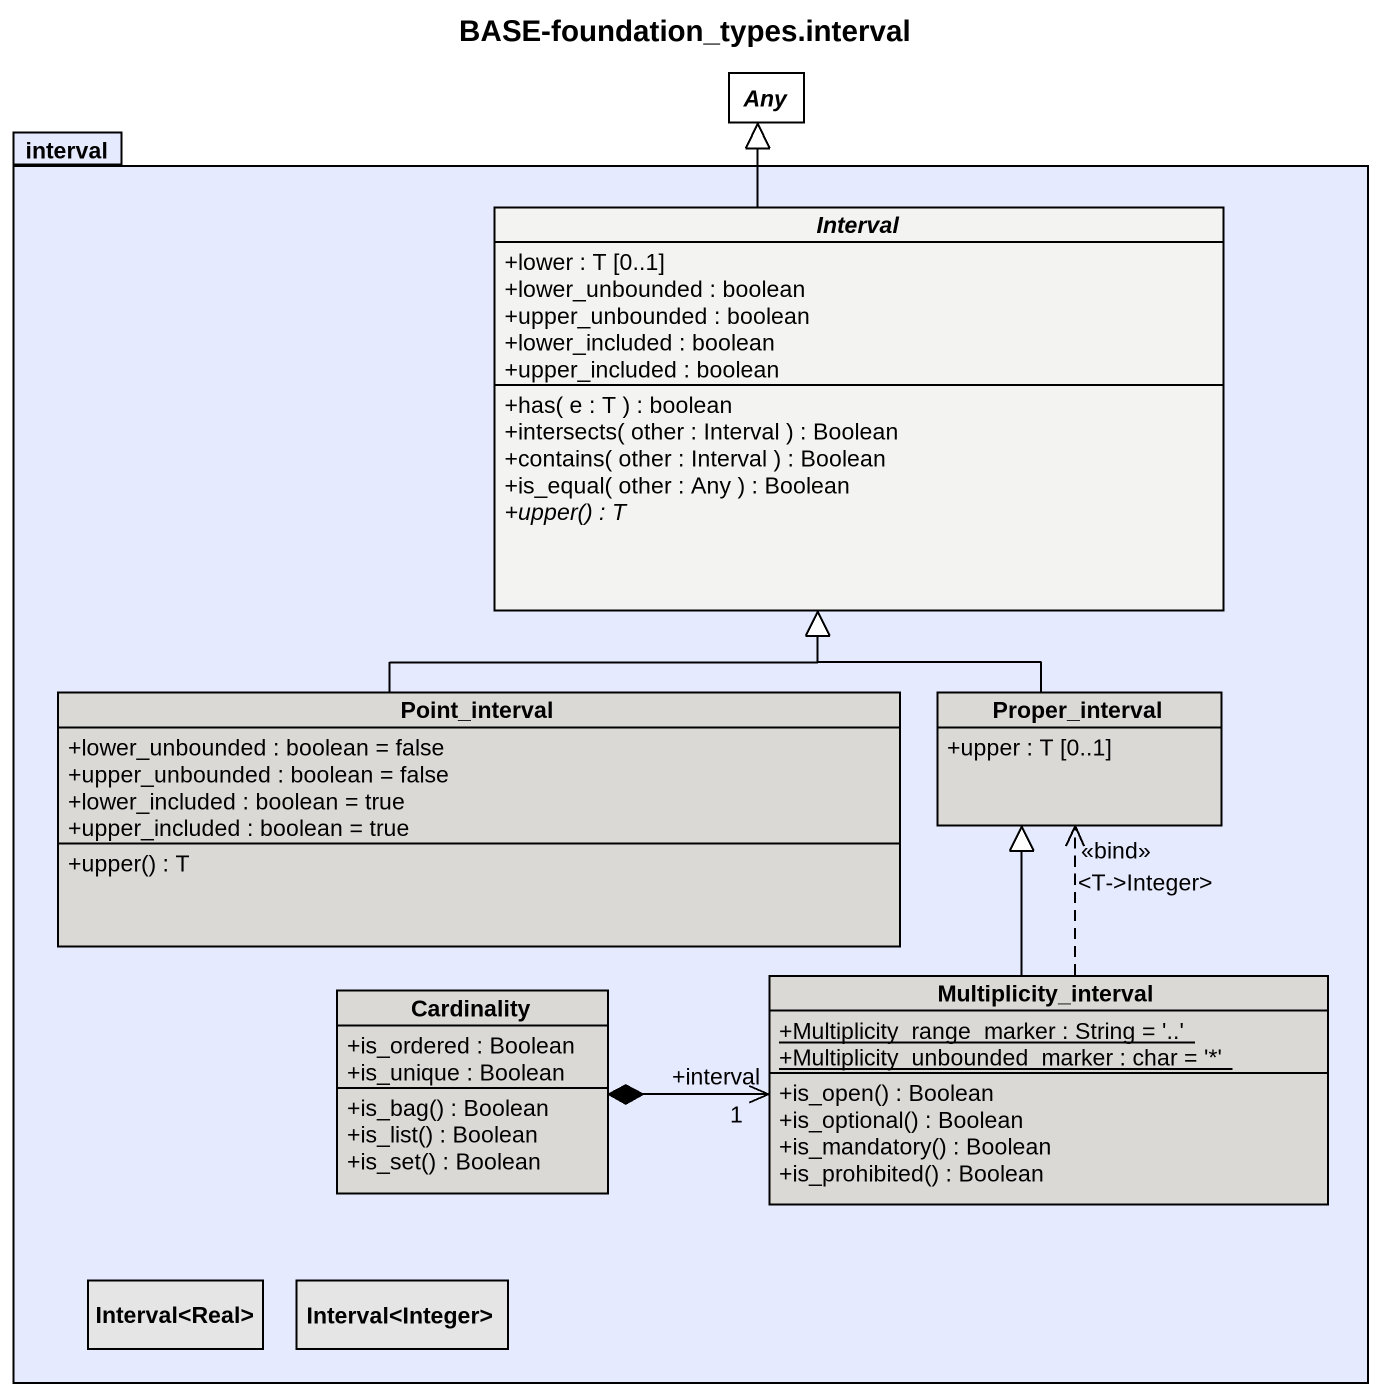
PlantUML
@startuml
title BASE-foundation_types.interval
hide circle
hide empty members
skinparam classAttributeIconSize 0
abstract class Any #FFFFFF
package interval #E5EAFF {
  abstract class Interval #F3F3F1 {
    +lower : T [0..1]
    +lower_unbounded : boolean
    +upper_unbounded : boolean
    +lower_included : boolean
    +upper_included : boolean
    +has( e : T ) : boolean
    +intersects( other : Interval ) : Boolean
    +contains( other : Interval ) : Boolean
    +is_equal( other : Any ) : Boolean
    {abstract} +upper() : T
  }
  class Point_interval #DAD9D6 {
    +lower_unbounded : boolean = false
    +upper_unbounded : boolean = false
    +lower_included : boolean = true
    +upper_included : boolean = true
    +upper() : T
  }
  class Proper_interval #DAD9D6 {
    +upper : T [0..1]
  }
  class Cardinality #DAD9D6 {
    +is_ordered : Boolean
    +is_unique : Boolean
    +is_bag() : Boolean
    +is_list() : Boolean
    +is_set() : Boolean
  }
  class Multiplicity_interval #DAD9D6 {
    {static} +Multiplicity_range_marker : String = '..'
    {static} +Multiplicity_unbounded_marker : char = '*'
    +is_open() : Boolean
    +is_optional() : Boolean
    +is_mandatory() : Boolean
    +is_prohibited() : Boolean
  }
  class "Interval<Real>" as Interval_Real #E5E5E5
  class "Interval<Integer>" as Interval_Integer #E5E5E5
}
Interval -up-|> Any
Point_interval -up-|> Interval
Proper_interval -up-|> Interval
Multiplicity_interval -up-|> Proper_interval
Multiplicity_interval .up.> Proper_interval : <<bind>>\n<T->Integer>
Multiplicity_interval "+interval\n1" <-left-* Cardinality
@enduml
